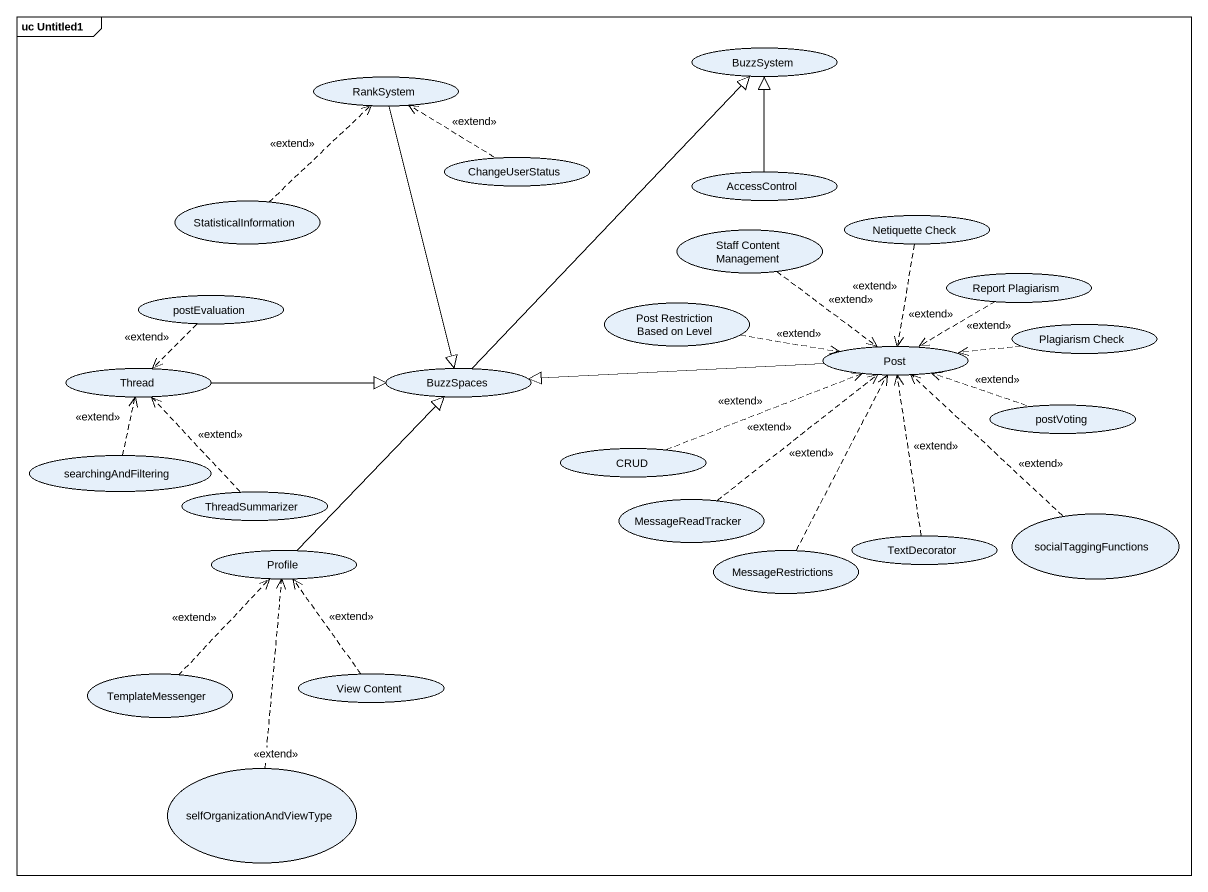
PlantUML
@startuml
mainframe uc Untitled1
usecase RankSystem
usecase BuzzSystem
usecase ChangeUserStatus
usecase AccessControl
usecase StatisticalInformation
usecase "Netiquette Check" as Netiquette_Check
usecase "Staff Content Management" as Staff_Content_Management
usecase "Report Plagiarism" as Report_Plagiarism
usecase postEvaluation
usecase "Post Restriction Based on Level" as Post_Restriction_Based_on
usecase Thread
usecase BuzzSpaces
usecase Post
usecase "Plagiarism Check" as Plagiarism_Check
usecase postVoting
usecase searchingAndFiltering
usecase CRUD
usecase ThreadSummarizer
usecase MessageReadTracker
usecase Profile
usecase MessageRestrictions
usecase TextDecorator
usecase socialTaggingFunctions
usecase TemplateMessenger
usecase "View Content" as View_Content
usecase selfOrganizationAndViewType
RankSystem --|> BuzzSpaces
ChangeUserStatus .up.> RankSystem : <<extend>>
AccessControl -up-|> BuzzSystem
StatisticalInformation .up.> RankSystem : <<extend>>
Netiquette_Check ..> Post : <<extend>>
Staff_Content_Management ..> Post : <<extend>>
Report_Plagiarism .left.> Post : <<extend>>
postEvaluation ..> Thread : <<extend>>
Post_Restriction_Based_on .right.> Post : <<extend>>
Thread -right-|> BuzzSpaces
BuzzSpaces -up-|> BuzzSystem
Post -left-|> BuzzSpaces
Plagiarism_Check .left.> Post : <<extend>>
postVoting .left.> Post : <<extend>>
searchingAndFiltering .up.> Thread : <<extend>>
CRUD .right.> Post : <<extend>>
ThreadSummarizer .up.> Thread : <<extend>>
MessageReadTracker .up.> Post : <<extend>>
Profile -up-|> BuzzSpaces
MessageRestrictions .up.> Post : <<extend>>
TextDecorator .up.> Post : <<extend>>
socialTaggingFunctions .up.> Post : <<extend>>
TemplateMessenger .up.> Profile : <<extend>>
View_Content .up.> Profile : <<extend>>
selfOrganizationAndViewType .up.> Profile : <<extend>>
@enduml
